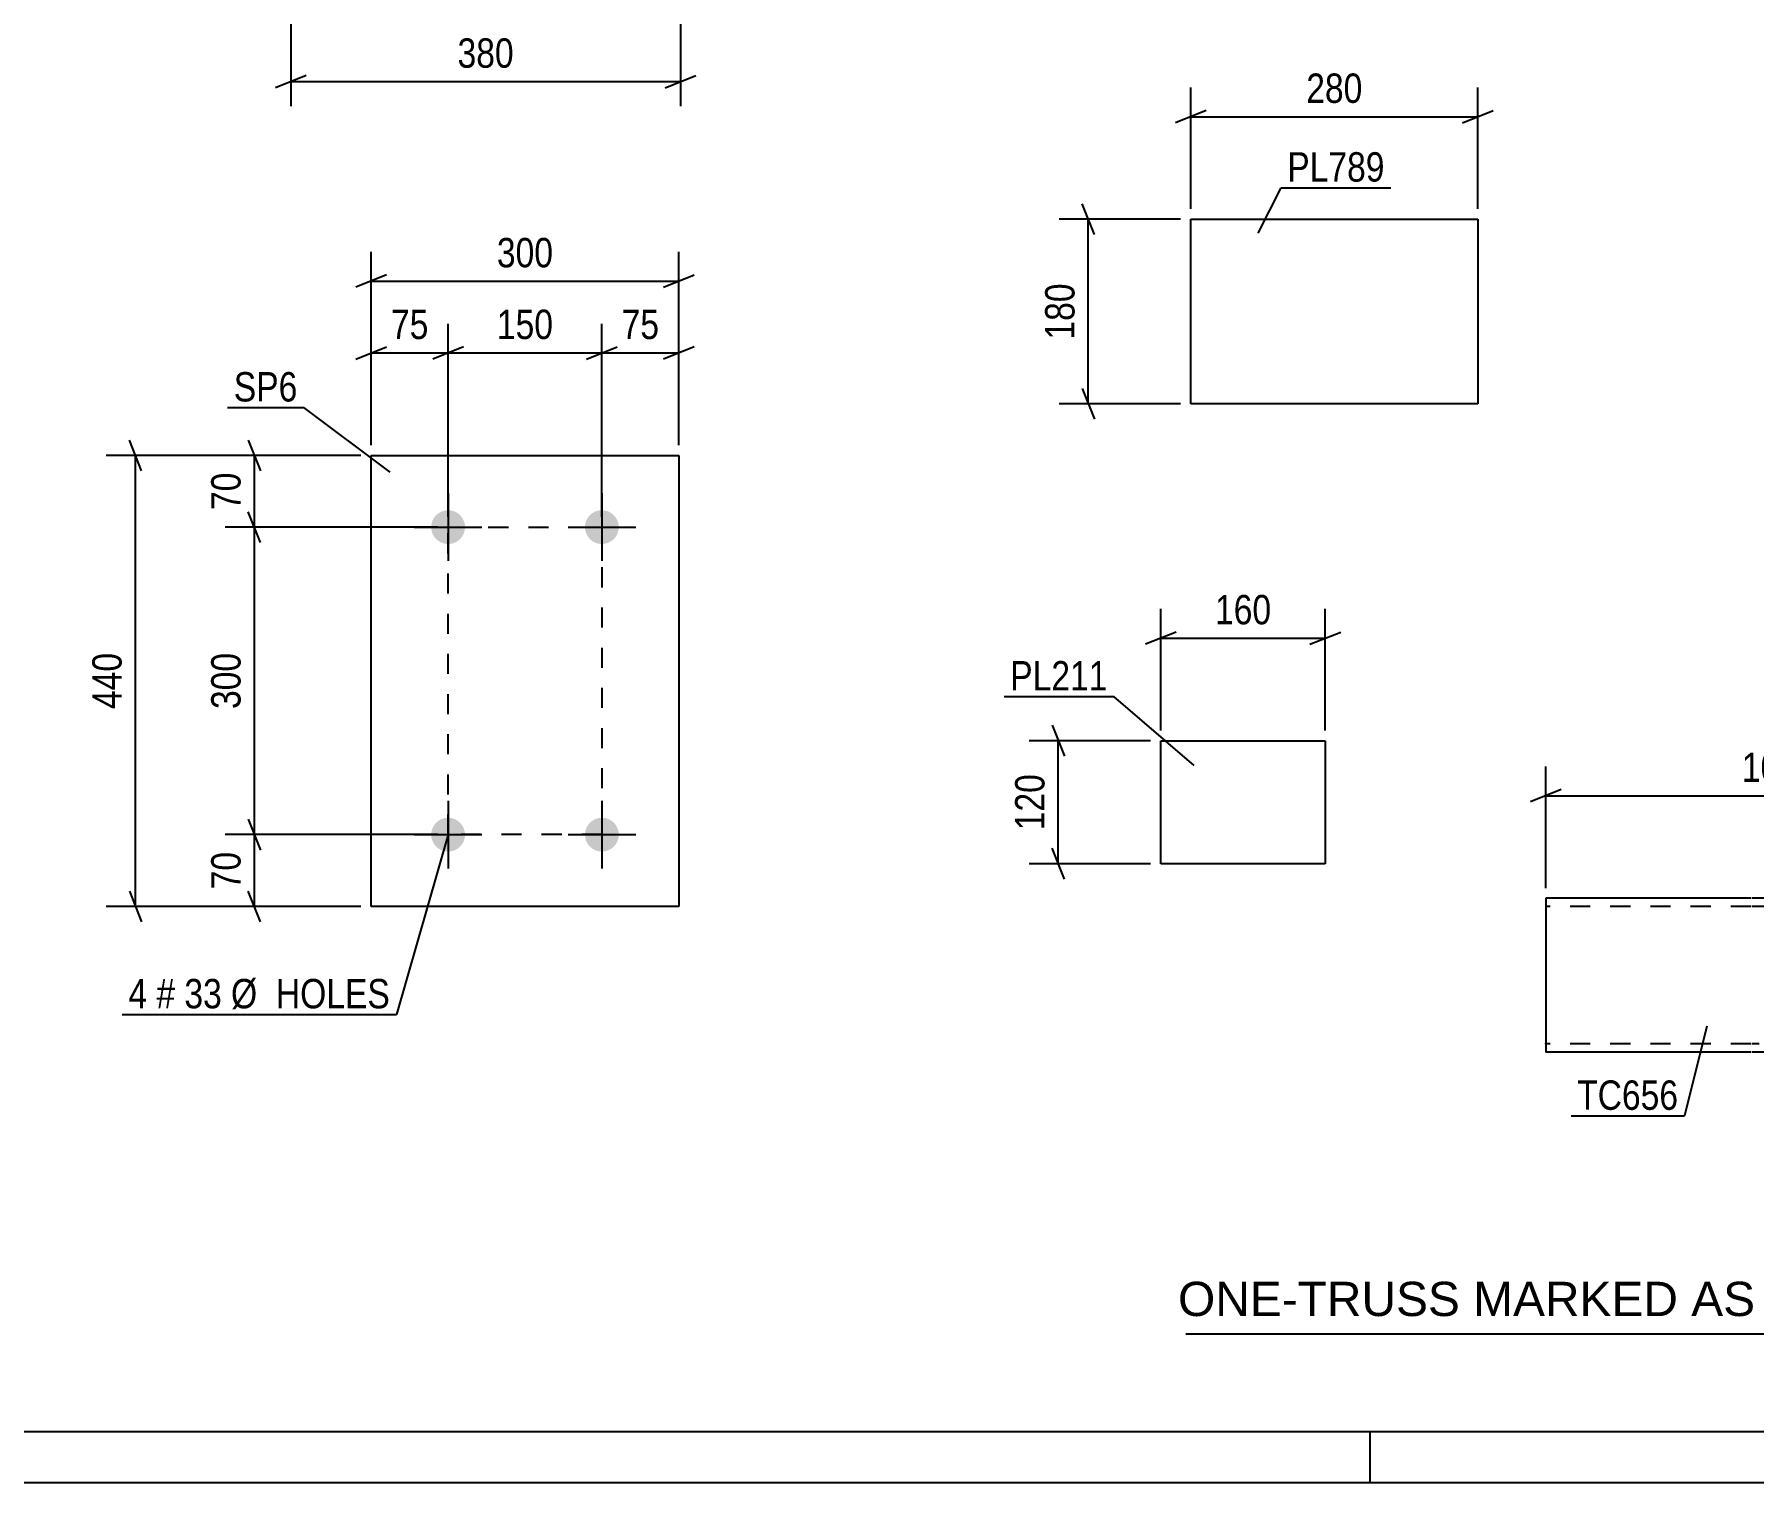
# Model space of a CAD drawing. Header units: millimetres. Extents: x 0 to 841, y 0 to 594.
# Drawn here: x 290.7 to 458.4, y 0 to 141.3 of the extents above; entities that cross this region are included whole.
import ezdxf

# ---------------------------------------------------------------- set-up
doc = ezdxf.new("R2010")
doc.units = ezdxf.units.MM
doc.linetypes.add('DXK_LINE_DOT2', pattern=[3.9198, 1.9599, -1.9599])
doc.styles.add('Arial', font='ARIAL.TTF', dxfattribs={"height": 0.2})
doc.styles.add('Arial Narrow', font='ARIALN.TTF', dxfattribs={"height": 0.2})

# ---------------------------------------------------------------- blocks, each defined once
blk = doc.blocks.new('Unknown-814738463-1129')
at = {"color": 5, "linetype": 'Continuous'}
for p, q in [((5, 5), (836, 5)), ((421, 0), (421, 5)), ((0, 0), (841, 0))]:
    blk.add_line(p, q, dxfattribs=at)
blk = doc.blocks.new('Unknown-814738463-12565')
at = {"color": 7, "linetype": 'Continuous'}
blk.add_line((403, 14.5), (473, 14.5), dxfattribs=at)
at = {"color": 7, "style": 'Arial'}
blk.add_text('ONE-TRUSS MARKED AS TR186', height=3.3428, dxfattribs=at).set_placement((402.24, 16.25))
blk = doc.blocks.new('Part-814738463-3366 - 3350')
at = {"color": 2, "linetype": 'Continuous'}
for p, q in [((323.53, 56.21), (323.53, 100.21)), ((323.53, 100.21), (353.53, 100.21)), ((353.53, 100.21), (353.53, 56.21)), ((353.53, 56.21), (323.53, 56.21))]:
    blk.add_line(p, q, dxfattribs=at)
blk = doc.blocks.new('Bolt-814738463-3399 - 3350')
at = {"linetype": 'Continuous'}
for points in [[(331.03, 94.86, -1), (331.03, 91.56, -1)], [(346.03, 94.86, -1), (346.03, 91.56, -1)], [(331.03, 64.86, -1), (331.03, 61.56, -1)], [(346.03, 64.86, -1), (346.03, 61.56, -1)]]:
    blk.add_hatch(color=1, dxfattribs=at).paths.add_polyline_path(points)
at = {"color": 1, "linetype": 'Continuous'}
for p, q in [((331.03, 96.51), (331.03, 89.91)), ((346.03, 96.51), (346.03, 89.91)), ((327.73, 93.21), (334.33, 93.21)), ((342.73, 93.21), (349.33, 93.21)), ((331.03, 66.51), (331.03, 59.91)), ((346.03, 66.51), (346.03, 59.91)), ((327.73, 63.21), (334.33, 63.21)), ((342.73, 63.21), (349.33, 63.21))]:
    blk.add_line(p, q, dxfattribs=at)
blk = doc.blocks.new('Part-814738463-3178 - 3172')
at = {"color": 2, "linetype": 'Continuous'}
for p, q in [((458.13, 57), (438.13, 57)), ((438.13, 57), (438.13, 42)), ((483.69, 57), (458.23, 57)), ((483.11, 55.4), (478.23, 42)), ((483.69, 57), (483.11, 55.4)), ((458.13, 42), (438.13, 42)), ((478.23, 42), (458.23, 42))]:
    blk.add_line(p, q, dxfattribs=at)
at = {"color": 7, "linetype": 'DXK_LINE_DOT2'}
for p, q in [((458.13, 56.2), (438.13, 56.2)), ((483.4, 56.2), (458.23, 56.2)), ((483.64, 56.88), (483.11, 55.4)), ((438.13, 42.8), (438.13, 42.86)), ((458.13, 42.8), (438.13, 42.8)), ((478.52, 42.8), (458.23, 42.8)), ((478.52, 42.8), (478.54, 42.86))]:
    blk.add_line(p, q, dxfattribs=at)
blk = doc.blocks.new('Part-814738463-3006 - 2990')
at = {"color": 2, "linetype": 'Continuous'}
for p, q in [((400.56, 60.38), (400.56, 72.38)), ((400.56, 72.38), (416.61, 72.38)), ((416.61, 72.38), (416.61, 60.38)), ((416.61, 60.38), (400.56, 60.38))]:
    blk.add_line(p, q, dxfattribs=at)
blk = doc.blocks.new('Part-814738463-2929 - 2913')
at = {"color": 2, "linetype": 'Continuous'}
for p, q in [((403.49, 105.25), (403.49, 123.25)), ((403.49, 123.25), (431.49, 123.25)), ((431.49, 123.25), (431.49, 105.25)), ((431.49, 105.25), (403.49, 105.25))]:
    blk.add_line(p, q, dxfattribs=at)
blk = doc.blocks.new('Rectangle-814738463-3484 - 3350')
at = {"color": 1, "linetype": 'DXK_LINE_DOT2'}
blk.add_lwpolyline([(331.03, 93.21), (346.03, 93.21), (346.03, 63.21), (331.03, 63.21), (331.03, 93.21)], close=True, dxfattribs=at)
blk = doc.blocks.new('StraightDimension-814738463-3411 - 3350')
at = {"color": 7, "linetype": 'Continuous'}
for p, q in [((312.73, 91.71), (311.53, 94.71)), ((330.03, 93.21), (309.28, 93.21)), ((312.13, 63.21), (312.13, 93.21)), ((311.53, 64.71), (312.73, 61.71)), ((330.03, 63.21), (309.28, 63.21))]:
    blk.add_line(p, q, dxfattribs=at)
at = {"color": 0}
blk.add_wipeout([(311.38, 81.55), (307.18, 81.55), (307.18, 74.87), (311.38, 74.87)], dxfattribs=at)
at = {"color": 3, "style": 'Arial Narrow'}
blk.add_text('300', height=2.863, rotation=90.0002, dxfattribs=at).set_placement((310.78, 75.47))
blk = doc.blocks.new('StraightDimension-814738463-3463 - 3350')
at = {"color": 7, "linetype": 'Continuous'}
for p, q in [((346.03, 94.21), (346.03, 113.06)), ((353.53, 101.21), (353.53, 113.06)), ((344.53, 109.61), (347.53, 110.81)), ((355.03, 110.81), (352.03, 109.61)), ((346.03, 110.21), (353.53, 110.21))]:
    blk.add_line(p, q, dxfattribs=at)
at = {"color": 0}
blk.add_wipeout([(352.21, 110.96), (352.21, 115.16), (347.36, 115.16), (347.36, 110.96)], dxfattribs=at)
at = {"color": 3, "style": 'Arial Narrow'}
blk.add_text('75', height=2.863, dxfattribs=at).set_placement((347.96, 111.56))
blk = doc.blocks.new('StraightDimension-814738463-3401 - 3350')
at = {"color": 7, "linetype": 'Continuous'}
for p, q in [((311.53, 64.71), (312.73, 61.71)), ((330.03, 63.21), (309.28, 63.21)), ((312.13, 56.21), (312.13, 63.21)), ((312.73, 54.71), (311.53, 57.71)), ((322.53, 56.21), (309.28, 56.21))]:
    blk.add_line(p, q, dxfattribs=at)
at = {"color": 0}
blk.add_wipeout([(311.38, 62.14), (307.18, 62.14), (307.18, 57.28), (311.38, 57.28)], dxfattribs=at)
at = {"color": 3, "style": 'Arial Narrow'}
blk.add_text('70', height=2.863, rotation=90.0002, dxfattribs=at).set_placement((310.78, 57.88))
blk = doc.blocks.new('StraightDimension-814738463-3421 - 3350')
at = {"color": 7, "linetype": 'Continuous'}
for p, q in [((311.53, 101.71), (312.73, 98.71)), ((322.53, 100.21), (309.28, 100.21)), ((312.13, 93.21), (312.13, 100.21)), ((312.73, 91.71), (311.53, 94.71)), ((330.03, 93.21), (309.28, 93.21))]:
    blk.add_line(p, q, dxfattribs=at)
at = {"color": 0}
blk.add_wipeout([(311.38, 99.14), (307.18, 99.14), (307.18, 94.28), (311.38, 94.28)], dxfattribs=at)
at = {"color": 3, "style": 'Arial Narrow'}
blk.add_text('70', height=2.863, rotation=90.0002, dxfattribs=at).set_placement((310.78, 94.88))
blk = doc.blocks.new('StraightDimension-814738463-3432 - 3350')
at = {"color": 7, "linetype": 'Continuous'}
for p, q in [((301.13, 98.71), (299.93, 101.71)), ((322.53, 100.21), (297.68, 100.21)), ((300.53, 56.21), (300.53, 100.21)), ((299.93, 57.71), (301.13, 54.71)), ((322.53, 56.21), (297.68, 56.21))]:
    blk.add_line(p, q, dxfattribs=at)
at = {"color": 0}
blk.add_wipeout([(299.78, 81.55), (295.58, 81.55), (295.58, 74.87), (299.78, 74.87)], dxfattribs=at)
at = {"color": 3, "style": 'Arial Narrow'}
blk.add_text('440', height=2.863, rotation=90.0002, dxfattribs=at).set_placement((299.18, 75.47))
blk = doc.blocks.new('StraightDimension-814738463-3443 - 3350')
at = {"color": 7, "linetype": 'Continuous'}
for p, q in [((323.53, 101.21), (323.53, 113.06)), ((331.03, 94.21), (331.03, 113.06)), ((322.03, 109.61), (325.03, 110.81)), ((332.53, 110.81), (329.53, 109.61)), ((323.53, 110.21), (331.03, 110.21))]:
    blk.add_line(p, q, dxfattribs=at)
at = {"color": 0}
blk.add_wipeout([(329.71, 110.96), (329.71, 115.16), (324.86, 115.16), (324.86, 110.96)], dxfattribs=at)
at = {"color": 3, "style": 'Arial Narrow'}
blk.add_text('75', height=2.863, dxfattribs=at).set_placement((325.46, 111.56))
blk = doc.blocks.new('StraightDimension-814738463-3453 - 3350')
at = {"color": 7, "linetype": 'Continuous'}
for p, q in [((331.03, 94.21), (331.03, 113.06)), ((346.03, 94.21), (346.03, 113.06)), ((332.53, 110.81), (329.53, 109.61)), ((344.53, 109.61), (347.53, 110.81)), ((331.03, 110.21), (346.03, 110.21))]:
    blk.add_line(p, q, dxfattribs=at)
at = {"color": 0}
blk.add_wipeout([(341.88, 110.96), (341.88, 115.16), (335.19, 115.16), (335.19, 110.96)], dxfattribs=at)
at = {"color": 3, "style": 'Arial Narrow'}
blk.add_text('150', height=2.863, dxfattribs=at).set_placement((335.79, 111.56))
blk = doc.blocks.new('StraightDimension-814738463-3474 - 3350')
at = {"color": 7, "linetype": 'Continuous'}
for p, q in [((323.53, 101.21), (323.53, 120.06)), ((353.53, 101.21), (353.53, 120.06)), ((325.03, 117.81), (322.03, 116.61)), ((352.03, 116.61), (355.03, 117.81)), ((323.53, 117.21), (353.53, 117.21))]:
    blk.add_line(p, q, dxfattribs=at)
at = {"color": 0}
blk.add_wipeout([(341.88, 117.96), (341.88, 122.16), (335.19, 122.16), (335.19, 117.96)], dxfattribs=at)
at = {"color": 3, "style": 'Arial Narrow'}
blk.add_text('300', height=2.863, dxfattribs=at).set_placement((335.79, 118.56))
blk = doc.blocks.new('StraightDimension-814738463-3182 - 3172')
at = {"color": 7, "linetype": 'Continuous'}
for p, q in [((438.13, 58), (438.13, 69.85)), ((483.69, 58), (483.69, 69.85)), ((439.63, 67.6), (436.63, 66.4)), ((482.19, 66.4), (485.19, 67.6)), ((438.13, 67), (483.69, 67))]:
    blk.add_line(p, q, dxfattribs=at)
at = {"color": 0}
blk.add_wipeout([(465.17, 67.75), (465.17, 71.95), (456.65, 71.95), (456.65, 67.75)], dxfattribs=at)
at = {"color": 3, "style": 'Arial Narrow'}
blk.add_text('1000', height=2.863, dxfattribs=at).set_placement((457.25, 68.35))
blk = doc.blocks.new('StraightDimension-814738463-3074 - 3033')
at = {"color": 7, "linetype": 'Continuous'}
for p, q in [((315.69, 155.55), (315.69, 134.28)), ((353.69, 155.55), (353.69, 134.28)), ((317.19, 137.28), (314.19, 136.08)), ((315.69, 136.68), (353.69, 136.68)), ((352.19, 136.08), (355.19, 137.28))]:
    blk.add_line(p, q, dxfattribs=at)
at = {"color": 0}
blk.add_wipeout([(338.03, 137.43), (338.03, 141.63), (331.35, 141.63), (331.35, 137.43)], dxfattribs=at)
at = {"color": 3, "style": 'Arial Narrow'}
blk.add_text('380', height=2.863, dxfattribs=at).set_placement((331.95, 138.03))
blk = doc.blocks.new('StraightDimension-814738463-3008 - 2990')
at = {"color": 7, "linetype": 'Continuous'}
for p, q in [((389.96, 73.88), (391.16, 70.88)), ((399.56, 72.38), (387.71, 72.38)), ((390.56, 60.38), (390.56, 72.38)), ((391.16, 58.88), (389.96, 61.88)), ((399.56, 60.38), (387.71, 60.38))]:
    blk.add_line(p, q, dxfattribs=at)
at = {"color": 0}
blk.add_wipeout([(389.81, 69.72), (385.61, 69.72), (385.61, 63.04), (389.81, 63.04)], dxfattribs=at)
at = {"color": 3, "style": 'Arial Narrow'}
blk.add_text('120', height=2.863, rotation=90.0002, dxfattribs=at).set_placement((389.21, 63.64))
blk = doc.blocks.new('StraightDimension-814738463-3019 - 2990')
at = {"color": 7, "linetype": 'Continuous'}
for p, q in [((400.56, 73.38), (400.56, 85.23)), ((416.61, 73.38), (416.61, 85.23)), ((402.06, 82.98), (399.06, 81.78)), ((400.56, 82.38), (416.61, 82.38)), ((415.11, 81.78), (418.11, 82.98))]:
    blk.add_line(p, q, dxfattribs=at)
at = {"color": 0}
blk.add_wipeout([(411.93, 83.13), (411.93, 87.33), (405.25, 87.33), (405.25, 83.13)], dxfattribs=at)
at = {"color": 3, "style": 'Arial Narrow'}
blk.add_text('160', height=2.863, dxfattribs=at).set_placement((405.85, 83.73))
blk = doc.blocks.new('StraightDimension-814738463-2931 - 2913')
at = {"color": 7, "linetype": 'Continuous'}
for p, q in [((394.09, 121.75), (392.89, 124.75)), ((402.49, 123.25), (390.64, 123.25)), ((393.49, 105.25), (393.49, 123.25)), ((392.89, 106.75), (394.09, 103.75)), ((402.49, 105.25), (390.64, 105.25))]:
    blk.add_line(p, q, dxfattribs=at)
at = {"color": 0}
blk.add_wipeout([(392.74, 117.59), (388.54, 117.59), (388.54, 110.91), (392.74, 110.91)], dxfattribs=at)
at = {"color": 3, "style": 'Arial Narrow'}
blk.add_text('180', height=2.863, rotation=90.0002, dxfattribs=at).set_placement((392.14, 111.51))
blk = doc.blocks.new('StraightDimension-814738463-2942 - 2913')
at = {"color": 7, "linetype": 'Continuous'}
for p, q in [((403.49, 124.25), (403.49, 136.1)), ((431.49, 124.25), (431.49, 136.1)), ((404.99, 133.85), (401.99, 132.65)), ((403.49, 133.25), (431.49, 133.25)), ((429.99, 132.65), (432.99, 133.85))]:
    blk.add_line(p, q, dxfattribs=at)
at = {"color": 0}
blk.add_wipeout([(420.83, 134), (420.83, 138.2), (414.15, 138.2), (414.15, 134)], dxfattribs=at)
at = {"color": 3, "style": 'Arial Narrow'}
blk.add_text('280', height=2.863, dxfattribs=at).set_placement((414.75, 134.6))
blk = doc.blocks.new('Mark-814738463-3395 - 3350')
at = {"color": 0}
for points in [[(301.67, 46.27), (301.67, 49.27), (299.84, 49.27), (299.84, 46.27)], [(304.4, 46.27), (304.4, 49.27), (302.57, 49.27), (302.57, 46.27)], [(308.95, 46.27), (308.95, 49.27), (305.3, 49.27), (305.3, 46.27)], [(325.38, 46.27), (325.38, 49.27), (309.85, 49.27), (309.85, 46.27)]]:
    blk.add_wipeout(points, dxfattribs=at)
for points in [[(301.67, 46.27), (301.67, 49.27), (299.84, 49.27), (299.84, 46.27)], [(304.4, 46.27), (304.4, 49.27), (302.57, 49.27), (302.57, 46.27)], [(308.95, 46.27), (308.95, 49.27), (305.3, 49.27), (305.3, 46.27)], [(325.38, 46.27), (325.38, 49.27), (309.85, 49.27), (309.85, 46.27)]]:
    blk.add_wipeout(points, dxfattribs=at)
at = {"color": 7, "linetype": 'Continuous'}
for p in [(331.03, 63.21), (299.24, 45.67)]:
    blk.add_line(p, (325.98, 45.67), dxfattribs=at)
at = {"color": 3, "style": 'Arial Narrow'}
for s, height, p in [('4', 2.86, (299.84, 46.27)), ('#', 2.86, (302.57, 46.27)), ('33', 2.863, (305.3, 46.27)), ('Ø  HOLES', 2.863, (309.85, 46.27))]:
    blk.add_text(s, height=height, dxfattribs=at).set_placement(p)
blk = doc.blocks.new('Mark-814738463-3362 - 3350')
at = {"color": 0}
blk.add_wipeout([(316.34, 105.47), (316.34, 108.47), (310.12, 108.47), (310.12, 105.47)], dxfattribs=at)
blk.add_wipeout([(316.34, 105.47), (316.34, 108.47), (310.12, 108.47), (310.12, 105.47)], dxfattribs=at)
at = {"color": 30, "linetype": 'Continuous'}
for p in [(309.52, 104.87), (325.38, 98.57)]:
    blk.add_line(p, (316.94, 104.87), dxfattribs=at)
at = {"color": 3, "style": 'Arial Narrow'}
blk.add_text('SP6', height=2.863, dxfattribs=at).set_placement((310.12, 105.47))
blk = doc.blocks.new('Mark-814738463-3174 - 3172')
at = {"color": 0}
blk.add_wipeout([(451.04, 36.37), (451.04, 39.37), (441.18, 39.37), (441.18, 36.37)], dxfattribs=at)
blk.add_wipeout([(451.04, 36.37), (451.04, 39.37), (441.18, 39.37), (441.18, 36.37)], dxfattribs=at)
at = {"color": 30, "linetype": 'Continuous'}
for p in [(453.82, 44.52), (440.58, 35.77)]:
    blk.add_line(p, (451.64, 35.77), dxfattribs=at)
at = {"color": 3, "style": 'Arial Narrow'}
blk.add_text('TC656', height=2.863, dxfattribs=at).set_placement((441.18, 36.37))
blk = doc.blocks.new('Mark-814738463-3002 - 2990')
at = {"color": 0}
blk.add_wipeout([(395.38, 77.28), (395.38, 80.28), (385.87, 80.28), (385.87, 77.28)], dxfattribs=at)
blk.add_wipeout([(395.38, 77.28), (395.38, 80.28), (385.87, 80.28), (385.87, 77.28)], dxfattribs=at)
at = {"color": 30, "linetype": 'Continuous'}
for p in [(385.27, 76.68), (403.8, 69.95)]:
    blk.add_line(p, (395.98, 76.68), dxfattribs=at)
at = {"color": 3, "style": 'Arial Narrow'}
blk.add_text('PL211', height=2.863, dxfattribs=at).set_placement((385.87, 77.28))
blk = doc.blocks.new('Mark-814738463-2925 - 2913')
at = {"color": 0}
blk.add_wipeout([(422.4, 126.92), (422.4, 129.92), (412.9, 129.92), (412.9, 126.92)], dxfattribs=at)
blk.add_wipeout([(422.4, 126.92), (422.4, 129.92), (412.9, 129.92), (412.9, 126.92)], dxfattribs=at)
at = {"color": 30, "linetype": 'Continuous'}
for p, q in [((410.05, 121.88), (412.3, 126.32)), ((412.3, 126.32), (423, 126.32))]:
    blk.add_line(p, q, dxfattribs=at)
at = {"color": 3, "style": 'Arial Narrow'}
blk.add_text('PL789', height=2.863, dxfattribs=at).set_placement((412.9, 126.92))

msp = doc.modelspace()

# ---------------------------------------------------------------- block references
for name in ['Unknown-814738463-1129', 'Part-814738463-2929 - 2913', 'Part-814738463-3366 - 3350', 'Bolt-814738463-3399 - 3350', 'Rectangle-814738463-3484 - 3350', 'Part-814738463-3006 - 2990', 'Part-814738463-3178 - 3172', 'Unknown-814738463-12565']:
    msp.add_blockref(name, (0, 0))

# ---------------------------------------------------------------- next in the draw order: block references
for name in ['StraightDimension-814738463-3074 - 3033', 'StraightDimension-814738463-2931 - 2913', 'StraightDimension-814738463-3463 - 3350', 'StraightDimension-814738463-3411 - 3350', 'StraightDimension-814738463-3008 - 2990', 'StraightDimension-814738463-3182 - 3172', 'Mark-814738463-3174 - 3172']:
    msp.add_blockref(name, (0, 0))

# ---------------------------------------------------------------- next in the draw order: block references
for name in ['StraightDimension-814738463-2942 - 2913', 'StraightDimension-814738463-3421 - 3350', 'StraightDimension-814738463-3019 - 2990', 'StraightDimension-814738463-3401 - 3350']:
    msp.add_blockref(name, (0, 0))

# ---------------------------------------------------------------- next in the draw order: block references
for name in ['Mark-814738463-2925 - 2913', 'StraightDimension-814738463-3432 - 3350', 'Mark-814738463-3002 - 2990']:
    msp.add_blockref(name, (0, 0))

# ---------------------------------------------------------------- next in the draw order: block references
for name in ['StraightDimension-814738463-3443 - 3350', 'Mark-814738463-3395 - 3350']:
    msp.add_blockref(name, (0, 0))

# ---------------------------------------------------------------- next in the draw order: block references
msp.add_blockref('StraightDimension-814738463-3453 - 3350', (0, 0))

# ---------------------------------------------------------------- next in the draw order: block references
msp.add_blockref('StraightDimension-814738463-3474 - 3350', (0, 0))

# ---------------------------------------------------------------- next in the draw order: block references
msp.add_blockref('Mark-814738463-3362 - 3350', (0, 0))

doc.saveas('drawing.dxf')
